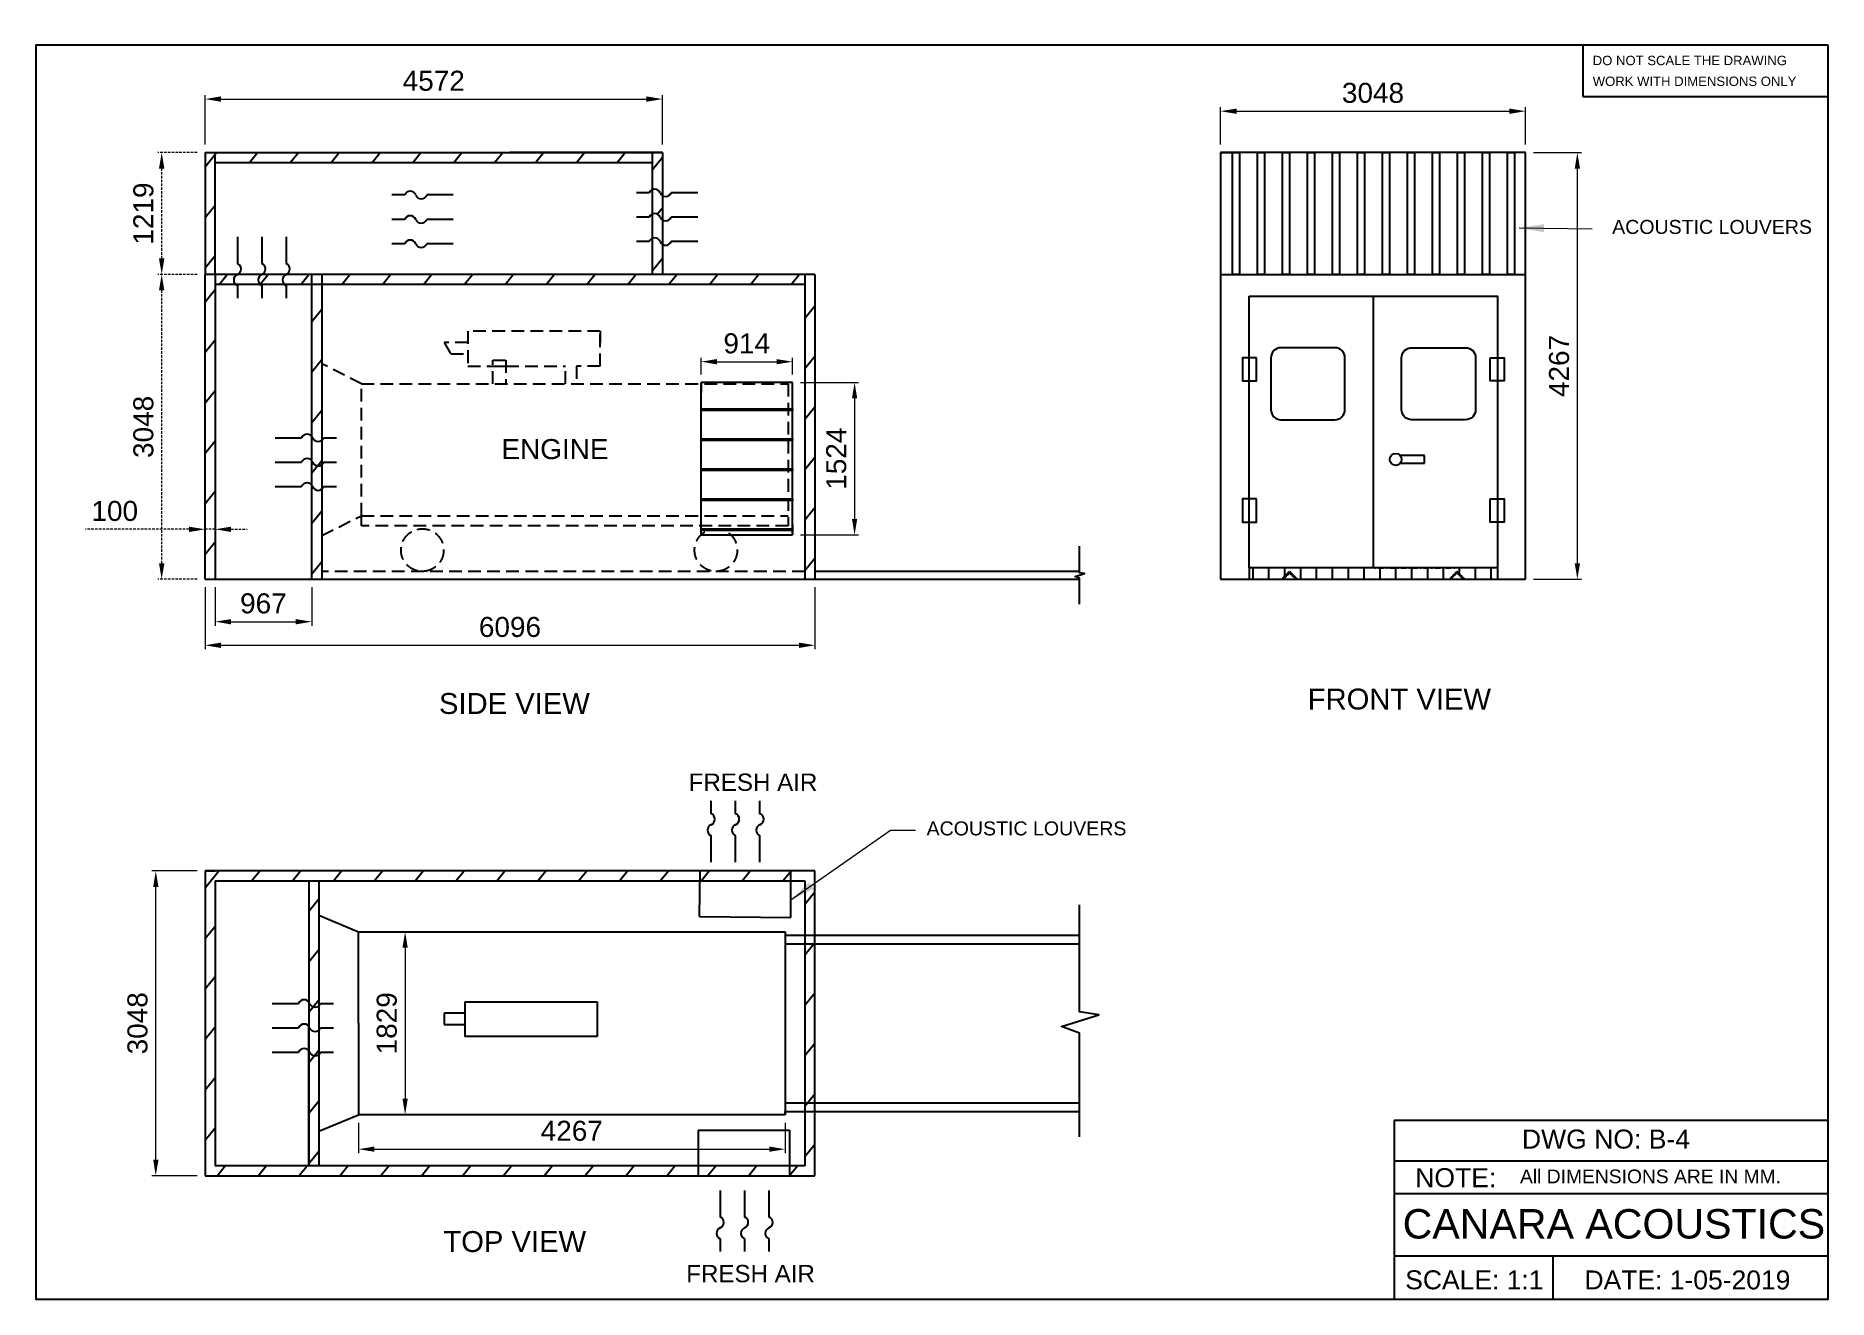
# Model space of a CAD drawing. Header units: millimetres. Extents: x 1721 to 19640, y -10640 to 1993.
import ezdxf

# ---------------------------------------------------------------- set-up
doc = ezdxf.new("R2010")
doc.units = ezdxf.units.MM
doc.linetypes.add('DASHDOT', pattern=[1, 0.5, -0.25, 0, -0.25])
doc.linetypes.add('DASHEDX2', pattern=[38.1, 25.4, -12.7])
for name, color, linetype in [('M-HVAC-EXHA', 6, 'Continuous'), ('M-HVAC-TEXT', 7, 'Continuous'), ('text', 3, 'Continuous')]:
    doc.layers.add(name, color=color, linetype=linetype)
doc.styles.add('ROMANS', font='romans.shx', dxfattribs={"width": 0.9})
doc.styles.get("Standard").update_dxf_attribs({"font": 'arial.ttf'})
doc.dimstyles.new('AC-DIM-200', dxfattribs={"dimtxt": 250, "dimasz": 250, "dimexe": 50, "dimexo": 0, "dimgap": 100, "dimtad": 2, "dimdec": 0, "dimdsep": 46, "dimtxsty": 'ROMANS', "dimcen": 8, "dimdle": 60, "dimclrd": 2, "dimclre": 2, "dimclrt": 7, "dimadec": 7, "dimazin": 0, "dimtfac": 1, "dimtdec": 0, "dimtix": 1, "dimtmove": 0, "dimatfit": 3, "dimfxl": 1, "dimtolj": 1, "dimtzin": 0, "dimlwd": 0, "dimlwe": 0, "dimarcsym": 0})
doc.dimstyles.new('ISO-25', dxfattribs={"dimscale": 80, "dimtxt": 2.5, "dimasz": 2, "dimexe": 0.5, "dimexo": 1, "dimgap": 1, "dimtad": 3, "dimtoh": 1, "dimdec": 0, "dimdsep": 46, "dimtxsty": 'Standard', "dimcen": 1, "dimclrd": 1, "dimclre": 1, "dimclrt": 5, "dimadec": 5, "dimazin": 0, "dimtfac": 1, "dimtdec": 0, "dimtmove": 0, "dimatfit": 3, "dimfxl": 1, "dimlwd": 0, "dimlwe": 0, "dimarcsym": 0})
pattern_1 = [(51, (-1374.46, 173.7), (-246.744, 199.809), [])]
pattern_2 = [(51, (-1344.6, 1026.24), (-246.744, 199.809), [])]

# ---------------------------------------------------------------- blocks, each defined once
blk = doc.blocks.new('*U11')
blk.add_lwpolyline([(457, -8), (-457, -8), (-457, 8), (457, 8)], close=True)
blk = doc.blocks.new('*U12')
at = {"color": 0, "linetype": 'ByBlock', "lineweight": -2, "transparency": 16777216}
for p in [(0, 0), (0, -300), (0, -600), (0, -900), (0, -1200)]:
    blk.add_blockref('*U11', p, dxfattribs=at)
blk = doc.blocks.new('*D13')
at = {"color": 1, "lineweight": 0, "transparency": 16777216}
for p, q in [((3413, 906), (3413, 1401)), ((3573, 1361), (7825, 1361)), ((7985, 906), (7985, 1401))]:
    blk.add_line(p, q, dxfattribs=at)
at = {"color": 1, "transparency": 16777216}
for points in [[(3573, 1388), (3573, 1334), (3413, 1361)], [(7825, 1388), (7825, 1334), (7985, 1361)]]:
    blk.add_solid(points, dxfattribs=at)
at = {"layer": 'Defpoints', "color": 0, "transparency": 16777216}
for p in [(7985, 1361), (3413, 826), (7985, 826)]:
    blk.add_point(p, dxfattribs=at)
at = {"color": 5, "transparency": 16777216, "insert": (5699, 1543), "char_height": 200, "attachment_point": 5}
blk.add_mtext('4572', dxfattribs=at)
blk = doc.blocks.new('*D14')
at = {"color": 1, "lineweight": 0, "transparency": 16777216}
for p, q in [((3413, -3521), (3413, -4141)), ((9509, -3521), (9509, -4141)), ((3573, -4101), (9349, -4101))]:
    blk.add_line(p, q, dxfattribs=at)
at = {"color": 1, "transparency": 16777216}
for points in [[(3573, -4074), (3573, -4128), (3413, -4101)], [(9349, -4074), (9349, -4128), (9509, -4101)]]:
    blk.add_solid(points, dxfattribs=at)
at = {"layer": 'Defpoints', "color": 0, "transparency": 16777216}
for p in [(3413, -3441), (9509, -3441), (9509, -4101)]:
    blk.add_point(p, dxfattribs=at)
at = {"color": 5, "transparency": 16777216, "insert": (6461, -3919), "char_height": 200, "attachment_point": 5}
blk.add_mtext('6096', dxfattribs=at)
blk = doc.blocks.new('*D15')
at = {"color": 1, "lineweight": 0, "transparency": 16777216}
for p, q in [((16693, 826), (17172, 826)), ((17132, -3281), (17132, 666)), ((16693, -3441), (17172, -3441))]:
    blk.add_line(p, q, dxfattribs=at)
at = {"color": 1, "transparency": 16777216}
for points in [[(17106, 666), (17159, 666), (17132, 826)], [(17106, -3281), (17159, -3281), (17132, -3441)]]:
    blk.add_solid(points, dxfattribs=at)
at = {"layer": 'Defpoints', "color": 0, "transparency": 16777216}
for p in [(16613, 826), (17132, 826), (16613, -3441)]:
    blk.add_point(p, dxfattribs=at)
at = {"color": 5, "transparency": 16777216, "insert": (16950, -1308), "char_height": 200, "attachment_point": 5, "rotation": 90}
blk.add_mtext('4267', dxfattribs=at)
blk = doc.blocks.new('*D16')
at = {"color": 1, "lineweight": 0, "transparency": 16777216}
for p, q in [((13565, 906), (13565, 1280)), ((16613, 906), (16613, 1280)), ((13725, 1240), (16453, 1240))]:
    blk.add_line(p, q, dxfattribs=at)
at = {"color": 1, "transparency": 16777216}
for points in [[(13725, 1266), (13725, 1213), (13565, 1240)], [(16453, 1266), (16453, 1213), (16613, 1240)]]:
    blk.add_solid(points, dxfattribs=at)
at = {"layer": 'Defpoints', "color": 0, "transparency": 16777216}
for p in [(16613, 1240), (13565, 826), (16613, 826)]:
    blk.add_point(p, dxfattribs=at)
at = {"color": 5, "transparency": 16777216, "insert": (15089, 1422), "char_height": 200, "attachment_point": 5}
blk.add_mtext('3048', dxfattribs=at)
blk = doc.blocks.new('Return Air -1')
for p, q in [((128, 0), (0, 0)), ((613, 0), (348, 0))]:
    blk.add_line(p, q)
blk.add_lwpolyline([(613, 0, 0, 98.8, 0), (391, 0, 0, 0, 0), (388, 0, 0, 0, 0)], format="xyseb")
for centre, start, end in [((183, -22), 21.98, 158.02), ((293, 22), 201.98, 338.02)]:
    blk.add_arc(centre, 59.1, start, end)
blk = doc.blocks.new('*D20')
at = {"color": 1, "lineweight": 0, "transparency": 16777216}
for p, q in [((3513, -3521), (3513, -3905)), ((4479, -3521), (4479, -3905)), ((3673, -3865), (4319, -3865))]:
    blk.add_line(p, q, dxfattribs=at)
at = {"color": 1, "transparency": 16777216}
for points in [[(3673, -3839), (3673, -3892), (3513, -3865)], [(4319, -3839), (4319, -3892), (4479, -3865)]]:
    blk.add_solid(points, dxfattribs=at)
at = {"layer": 'Defpoints', "color": 0, "transparency": 16777216}
for p in [(3513, -3441), (4479, -3441), (4479, -3865)]:
    blk.add_point(p, dxfattribs=at)
at = {"color": 5, "transparency": 16777216, "insert": (3996, -3683), "char_height": 200, "attachment_point": 5}
blk.add_mtext('967', dxfattribs=at)
blk = doc.blocks.new('*D21')
at = {"color": 1, "linetype": 'DASHEDX2', "lineweight": 0, "transparency": 16777216}
for p, q in [((3333, -393), (2939, -393)), ((2979, -3281), (2979, -553)), ((3333, -3441), (2939, -3441))]:
    blk.add_line(p, q, dxfattribs=at)
at = {"color": 1, "linetype": 'DASHEDX2', "transparency": 16777216}
for points in [[(2952, -553), (3006, -553), (2979, -393)], [(2952, -3281), (3006, -3281), (2979, -3441)]]:
    blk.add_solid(points, dxfattribs=at)
at = {"layer": 'Defpoints', "color": 0, "linetype": 'DASHEDX2', "transparency": 16777216}
for p in [(2979, -393), (3413, -393), (3413, -3441)]:
    blk.add_point(p, dxfattribs=at)
at = {"color": 5, "linetype": 'DASHEDX2', "transparency": 16777216, "insert": (2797, -1917), "char_height": 200, "attachment_point": 5, "rotation": 90}
blk.add_mtext('3048', dxfattribs=at)
blk = doc.blocks.new('*D22')
at = {"color": 1, "linetype": 'DASHEDX2', "lineweight": 0, "transparency": 16777216}
for p, q in [((3333, 826), (2939, 826)), ((2979, -233), (2979, 666)), ((3333, -393), (2939, -393))]:
    blk.add_line(p, q, dxfattribs=at)
at = {"color": 1, "linetype": 'DASHEDX2', "transparency": 16777216}
for points in [[(2952, 666), (3006, 666), (2979, 826)], [(2952, -233), (3006, -233), (2979, -393)]]:
    blk.add_solid(points, dxfattribs=at)
at = {"layer": 'Defpoints', "color": 0, "linetype": 'DASHEDX2', "transparency": 16777216}
for p in [(2979, 826), (3413, 826), (3413, -393)]:
    blk.add_point(p, dxfattribs=at)
at = {"color": 5, "linetype": 'DASHEDX2', "transparency": 16777216, "insert": (2797, 216), "char_height": 200, "attachment_point": 5, "rotation": 90}
blk.add_mtext('1219', dxfattribs=at)
blk = doc.blocks.new('*D23')
at = {"color": 1, "linetype": 'DASHEDX2', "lineweight": 0, "transparency": 16777216}
for p, q in [((3253, -2941), (2219, -2941)), ((3413, -2887), (3413, -2901)), ((3513, -2941), (3413, -2941)), ((3513, -2887), (3513, -2901)), ((3673, -2941), (3833, -2941))]:
    blk.add_line(p, q, dxfattribs=at)
at = {"color": 1, "linetype": 'DASHEDX2', "transparency": 16777216}
for points in [[(3253, -2915), (3253, -2968), (3413, -2941)], [(3673, -2915), (3673, -2968), (3513, -2941)]]:
    blk.add_solid(points, dxfattribs=at)
at = {"layer": 'Defpoints', "color": 0, "linetype": 'DASHEDX2', "transparency": 16777216}
for p in [(3413, -2941), (3413, -2967), (3513, -2967)]:
    blk.add_point(p, dxfattribs=at)
at = {"color": 5, "linetype": 'DASHEDX2', "transparency": 16777216, "insert": (2510, -2759), "char_height": 200, "attachment_point": 5}
blk.add_mtext('100', dxfattribs=at)
blk = doc.blocks.new('*U24')
blk.add_lwpolyline([(-34, 610), (34, 610), (34, -610), (-34, -610)], close=True)
blk = doc.blocks.new('*U25')
at = {"color": 0, "linetype": 'ByBlock', "lineweight": -2, "transparency": 16777216}
for p in [(0, 0), (250, 0), (500, 0), (750, 0), (1000, 0), (1250, 0), (1500, 0), (1750, 0), (2000, 0), (2250, 0), (2500, 0), (2750, 0)]:
    blk.add_blockref('*U24', p, dxfattribs=at)
blk = doc.blocks.new('*D26')
at = {"color": 1, "lineweight": 0, "transparency": 16777216}
for p, q in [((5026, -6966), (5453, -6966)), ((5413, -7126), (5413, -8635)), ((5026, -8795), (5453, -8795))]:
    blk.add_line(p, q, dxfattribs=at)
at = {"color": 1, "transparency": 16777216}
for points in [[(5386, -7126), (5439, -7126), (5413, -6966)], [(5386, -8635), (5439, -8635), (5413, -8795)]]:
    blk.add_solid(points, dxfattribs=at)
at = {"layer": 'Defpoints', "color": 0, "transparency": 16777216}
for p in [(4946, -6966), (4946, -8795), (5413, -8795)]:
    blk.add_point(p, dxfattribs=at)
at = {"color": 5, "transparency": 16777216, "insert": (5230, -7881), "char_height": 200, "attachment_point": 5, "rotation": 90}
blk.add_mtext('1829', dxfattribs=at)
blk = doc.blocks.new('*D27')
at = {"color": 1, "lineweight": 0, "transparency": 16777216}
for p, q in [((3333, -6357), (2880, -6357)), ((2920, -9245), (2920, -6517)), ((3333, -9405), (2880, -9405))]:
    blk.add_line(p, q, dxfattribs=at)
at = {"color": 1, "transparency": 16777216}
for points in [[(2894, -6517), (2947, -6517), (2920, -6357)], [(2894, -9245), (2947, -9245), (2920, -9405)]]:
    blk.add_solid(points, dxfattribs=at)
at = {"layer": 'Defpoints', "color": 0, "transparency": 16777216}
for p in [(2920, -6357), (3413, -6357), (3413, -9405)]:
    blk.add_point(p, dxfattribs=at)
at = {"color": 5, "transparency": 16777216, "insert": (2738, -7881), "char_height": 200, "attachment_point": 5, "rotation": 90}
blk.add_mtext('3048', dxfattribs=at)
blk = doc.blocks.new('*D28')
at = {"color": 1, "lineweight": 0, "transparency": 16777216}
for p, q in [((9366, -1473), (9946, -1473)), ((9906, -1633), (9906, -2837)), ((9366, -2997), (9946, -2997))]:
    blk.add_line(p, q, dxfattribs=at)
at = {"color": 1, "transparency": 16777216}
for points in [[(9880, -1633), (9933, -1633), (9906, -1473)], [(9880, -2837), (9933, -2837), (9906, -2997)]]:
    blk.add_solid(points, dxfattribs=at)
at = {"layer": 'Defpoints', "color": 0, "transparency": 16777216}
for p in [(9286, -1473), (9286, -2997), (9906, -2997)]:
    blk.add_point(p, dxfattribs=at)
at = {"color": 5, "transparency": 16777216, "insert": (9724, -2235), "char_height": 200, "attachment_point": 5, "rotation": 90}
blk.add_mtext('1524', dxfattribs=at)
blk = doc.blocks.new('*D29')
at = {"color": 1, "lineweight": 0, "transparency": 16777216}
for p, q in [((8371, -1393), (8371, -1225)), ((9286, -1393), (9286, -1225)), ((8531, -1265), (9126, -1265))]:
    blk.add_line(p, q, dxfattribs=at)
at = {"color": 1, "transparency": 16777216}
for points in [[(8531, -1239), (8531, -1292), (8371, -1265)], [(9126, -1239), (9126, -1292), (9286, -1265)]]:
    blk.add_solid(points, dxfattribs=at)
at = {"layer": 'Defpoints', "color": 0, "transparency": 16777216}
for p in [(9286, -1265), (8371, -1473), (9286, -1473)]:
    blk.add_point(p, dxfattribs=at)
at = {"color": 5, "transparency": 16777216, "insert": (8828, -1083), "char_height": 200, "attachment_point": 5}
blk.add_mtext('914', dxfattribs=at)
blk = doc.blocks.new('*D30')
at = {"color": 1, "lineweight": 0, "transparency": 16777216}
for p, q in [((4946, -8875), (4946, -9180)), ((9213, -8875), (9213, -9180)), ((5106, -9140), (9053, -9140))]:
    blk.add_line(p, q, dxfattribs=at)
at = {"color": 1, "transparency": 16777216}
for points in [[(5106, -9113), (5106, -9166), (4946, -9140)], [(9053, -9113), (9053, -9166), (9213, -9140)]]:
    blk.add_solid(points, dxfattribs=at)
at = {"layer": 'Defpoints', "color": 0, "transparency": 16777216}
for p in [(4946, -8795), (9213, -8795), (9213, -9140)]:
    blk.add_point(p, dxfattribs=at)
at = {"color": 5, "transparency": 16777216, "insert": (7079, -8957), "char_height": 200, "attachment_point": 5}
blk.add_mtext('4267', dxfattribs=at)

msp = doc.modelspace()

# ---------------------------------------------------------------- hatches: boundary and pattern name
at = {"true_color": 0x939598}
h = msp.add_hatch(dxfattribs=at)
h.set_pattern_fill('ANSI31', color=252, scale=100, angle=6)
h.set_pattern_definition(pattern_1)
h.paths.add_polyline_path([(4549.6, -6456.7), (4449.6, -6456.7), (4449.6, -9304.7), (4549.6, -9304.7)])
h.paths.add_polyline_path([(14724.3, -9397.6), (16503.4, -9397.6), (16503.4, -9102.7), (14724.3, -9102.7)], flags=9)
h.paths.add_polyline_path([(15383.3, -10419.7), (17685.7, -10419.7), (17685.7, -10129.6), (15383.3, -10129.6)], flags=9)
h.paths.add_polyline_path([(13590.4, -10419.4), (15070.5, -10419.4), (15070.5, -10125.7), (13590.4, -10125.7)], flags=9)
h.paths.add_polyline_path([(13537.6, -9940.6), (17913.8, -9940.6), (17913.8, -9484), (13537.6, -9484)], flags=9)
h.paths.add_polyline_path([(14811, -8954.7), (17705.9, -8954.7), (17705.9, -8740.9), (14811, -8740.9)], flags=9)
h.paths.add_polyline_path([(13749.3, -9008), (14658.5, -9008), (14658.5, -8713.1), (13749.3, -8713.1)], flags=9)
h.paths.add_polyline_path([(15489.7, 1639.8), (17574.6, 1639.8), (17574.6, 1785.3), (15489.7, 1785.3)], flags=9)
h.paths.add_polyline_path([(15489.7, 1847.9), (17480.2, 1847.9), (17480.2, 1993.4), (15489.7, 1993.4)], flags=9)
h = msp.add_hatch(dxfattribs=at)
h.set_pattern_fill('ANSI31', color=252, scale=100, angle=6)
h.paths.add_polyline_path([(3512.7, 825.9), (3412.7, 825.9), (3412.7, -393.3), (3512.7, -393.3)])
h.paths.add_polyline_path([(7884.7, 825.9), (6460.7, 825.9), (3512.7, 825.9), (3512.7, 725.9), (7884.7, 725.9)])
h.paths.add_polyline_path([(7984.7, 825.9), (7884.7, 825.9), (7884.7, 725.9), (7884.7, 455.8, -0.4202513), (7962.8, 423.6, 0.1504822), (7984.7, 396.6)])
h.paths.add_polyline_path([(7984.7, 396.6, -0.1504822), (7962.8, 423.6, 0.4202513), (7884.7, 455.8), (7884.7, 212, -0.420268), (7962.8, 179.8, 0.1504661), (7984.7, 152.8)])
h.paths.add_polyline_path([(7984.7, -91, -0.1504501), (7962.8, -64, 0.4202847), (7884.7, -31.7), (7884.7, -393.3), (7984.7, -393.3)])
h = msp.add_hatch(dxfattribs=at)
h.set_pattern_fill('ANSI31', color=252, scale=100, angle=6)
h.set_pattern_definition(pattern_2)
h.paths.add_polyline_path([(3512.7, -393.3), (3412.7, -393.3), (3412.7, -3441.3), (3512.7, -3441.3)])
h.paths.add_polyline_path([(4579.5, -393.3), (4479.5, -393.3), (4479.5, -2012.5, -0.069943), (4487.7, -2026.8, 0.5025485), (4579.5, -2050.8)])
h.paths.add_polyline_path([(9508.7, -393.3), (9408.7, -393.3), (9408.7, -3441.3), (9508.7, -3441.3)])
h.paths.add_polyline_path([(4579.5, -2538.4, -0.5025276), (4487.7, -2514.4, 0.0699643), (4479.5, -2500.1), (4479.5, -3441.3), (4579.5, -3441.3)])
h.paths.add_polyline_path([(4579.5, -2294.6, -0.502538), (4487.7, -2270.6, 0.0699536), (4479.5, -2256.3), (4479.5, -2500.1, -0.0699643), (4487.7, -2514.4, 0.5025276), (4579.5, -2538.4)])
h.paths.add_polyline_path([(4579.5, -2050.8, -0.5025485), (4487.7, -2026.8, 0.069943), (4479.5, -2012.5), (4479.5, -2256.3, -0.0699536), (4487.7, -2270.6, 0.502538), (4579.5, -2294.6)])
at = {"linetype": 'DASHEDX2', "true_color": 0x939598}
h = msp.add_hatch(dxfattribs=at)
h.set_pattern_fill('ANSI31', color=252, scale=100, angle=6)
h.set_pattern_definition(pattern_2)
h.paths.add_polyline_path([(9408.7, -393.3), (4579.5, -393.3), (4579.5, -493.3), (9408.7, -493.3)])
h.paths.add_polyline_path([(4479.5, -393.3), (4221.9, -393.3, 0.5605985), (4208.8, -493.3), (4479.5, -493.3)])
h.paths.add_polyline_path([(4221.9, -393.3), (3978.1, -393.3, 0.5606134), (3965, -493.3), (4208.8, -493.3, -0.5605985)])
h.paths.add_polyline_path([(3978.1, -393.3), (3734.3, -393.3, 0.5606282), (3721.2, -493.3), (3965, -493.3, -0.5606134)])
h.paths.add_polyline_path([(3734.3, -393.3), (3512.7, -393.3), (3512.7, -493.3), (3721.2, -493.3, -0.5606282)])
at = {"true_color": 0x939598}
h = msp.add_hatch(dxfattribs=at)
h.set_pattern_fill('ANSI31', color=252, scale=50, angle=45)
h.set_pattern_definition([(90, (-238.51, 1026.24), (-158.75, 0), [])])
h.paths.add_polyline_path([(15850.3, -3441.3), (15929.4, -3362.2), (16008.5, -3441.3), (16333.5, -3441.3), (16333.5, -3327.1), (13850.4, -3327.1), (13850.4, -3441.3), (14175.3, -3441.3), (14254.4, -3362.2), (14333.5, -3441.3)])
h = msp.add_hatch(dxfattribs=at)
h.set_pattern_fill('ANSI31', color=252, scale=100, angle=6)
h.set_pattern_definition(pattern_1)
h.paths.add_polyline_path([(9508.7, -6356.7), (3412.7, -6356.7), (3412.7, -9404.7), (9508.7, -9404.7), (9508.7, -8718.9), (9408.7, -8718.9), (9408.7, -9304.7), (3512.7, -9304.7), (3512.7, -6456.7), (9408.7, -6456.7), (9408.7, -7042.5), (9508.7, -7042.5)])
h.paths.add_polyline_path([(9508.7, -7042.5), (9408.7, -7042.5), (9408.7, -8718.9), (9508.7, -8718.9)], flags=17)

# ---------------------------------------------------------------- linework, layer by layer
at = {"color": 5}
for p, q in [((17188, 1900.1), (17188, 1385.8)), ((17188, 1385.8), (19639.6, 1385.8))]:
    msp.add_line(p, q, dxfattribs=at)
for p, q in [((3412.7, 825.9), (3412.7, -393.3)), ((3412.7, 825.9), (7984.7, 825.9)), ((3512.7, -393.3), (3512.7, 825.9)), ((3512.7, 725.9), (7884.7, 725.9)), ((7984.7, 825.9), (6460.7, 825.9)), ((7884.7, -393.3), (7884.7, 825.9)), ((7984.7, 825.9), (7984.7, -393.3)), ((13565.5, 825.9), (13565.5, -3441.3)), ((16613.5, 825.9), (13565.5, 825.9)), ((13565.5, 825.9), (13687.9, 825.9)), ((16613.5, -3441.3), (16613.5, 825.9)), ((3412.7, -3441.3), (3412.7, -393.3)), ((9508.7, -393.3), (3412.7, -393.3)), ((3512.7, -393.3), (3512.7, -3441.3)), ((9408.7, -493.3), (3512.7, -493.3)), ((4479.5, -3441.3), (4479.5, -393.3)), ((4579.5, -393.3), (4579.5, -3441.3)), ((9408.7, -393.3), (9408.7, -3441.3)), ((9508.7, -393.3), (9508.7, -3441.3)), ((13565.5, -393.3), (16613.5, -393.3)), ((13850.4, -611.2), (15091.9, -611.2)), ((15091.9, -611.2), (15091.9, -3327.1)), ((4479.5, -1314.1), (4479.5, -1105.2)), ((8371.1, -2997.3), (8371.1, -1473.3)), ((9285.5, -1473.3), (8371.1, -1473.3)), ((8371.1, -1473.3), (8371.1, -1571.9)), ((9285.5, -2997.3), (9285.5, -1473.3)), ((8371.1, -1752.9), (8371.1, -1736)), ((15604.1, -2202.5), (15360.3, -2202.5)), ((15361, -2281.2), (15604.1, -2281.2)), ((15604.1, -2281.2), (15604.1, -2202.5)), ((8371.1, -2997.3), (9285.5, -2997.3)), ((12155.5, -3362.2), (9508.7, -3362.2)), ((13850.4, -3327.1), (13850.4, -3441.3)), ((16333.5, -3327.1), (16333.5, -3441.3)), ((3412.7, -3441.3), (9508.7, -3441.3)), ((3412.7, -3441.3), (4631.9, -3441.3)), ((3412.7, -3441.3), (4479.5, -3441.3)), ((3412.7, -3441.3), (4479.5, -3441.3)), ((9508.7, -3441.3), (12155.5, -3441.3)), ((13565.5, -3441.3), (16613.5, -3441.3)), ((3412.7, -6356.7), (3412.7, -9404.7)), ((9508.7, -6356.7), (3412.7, -6356.7)), ((3412.7, -6356.7), (3512.7, -6356.7)), ((8355.6, -6811.9), (8361.5, -6356.7)), ((9269.9, -6824), (9269.9, -6356.7)), ((9508.7, -9404.7), (9508.7, -6356.7)), ((3512.7, -6456.7), (9408.7, -6456.7)), ((3512.7, -6456.7), (3512.7, -9304.7)), ((4449.6, -6456.7), (4449.6, -9304.7)), ((4549.6, -6456.7), (4549.6, -9304.7)), ((9408.7, -6456.7), (9408.7, -9304.7)), ((4549.6, -6801.3), (4945.9, -6966.3)), ((8355.6, -6811.9), (8355.6, -6737.9)), ((4945.9, -7880.7), (4945.9, -6966.3)), ((4945.9, -6966.3), (9213.1, -6966.3)), ((8355.6, -6811.9), (9269.9, -6824)), ((9213.1, -6966.3), (9213.1, -8795.1)), ((9213.1, -7000), (12155.5, -7000)), ((9213.1, -7085), (12155.5, -7085)), ((6010.5, -7665.8), (6010.5, -8013.9)), ((6010.5, -7665.8), (7334.2, -7665.8)), ((7334.2, -7665.8), (7334.2, -8013.9)), ((4449.6, -9304.7), (4449.6, -7880.7)), ((4945.9, -7880.7), (4945.9, -8795.1)), ((6010.5, -7779), (5802.8, -7779)), ((5802.8, -7779), (5802.8, -7892.6)), ((5802.8, -7892.6), (6010.5, -7892.6)), ((7334.2, -8013.9), (6010.5, -8013.9)), ((9213.1, -8676.4), (12155.5, -8676.4)), ((9213.1, -8795.1), (9213.1, -8761.4)), ((9213.1, -8761.4), (12155.5, -8761.4)), ((4549.6, -8960.1), (4945.9, -8795.1)), ((9213.1, -8795.1), (4945.9, -8795.1)), ((8341.3, -8949.4), (8341.3, -9404.7)), ((8341.3, -8949.4), (9255.7, -8949.4)), ((9255.7, -8949.4), (9255.7, -9404.7)), ((15299.5, -8848.6), (19639.6, -8848.6)), ((15299.5, -8848.6), (15299.5, -10639.6)), ((9408.7, -9304.7), (3512.7, -9304.7)), ((15299.5, -9257.4), (19639.6, -9257.4)), ((3412.7, -9404.7), (9508.7, -9404.7)), ((15299.5, -9582.5), (19639.6, -9582.5)), ((15299.5, -10206.6), (19639.6, -10206.6)), ((16886.9, -10206.6), (16886.9, -10639.6))]:
    msp.add_line(p, q)
at = {"color": 8, "linetype": 'DASHEDX2'}
msp.add_line((9408.7, -393.3), (9408.7, -493.3), dxfattribs=at)
at = {"color": 8, "linetype": 'DASHEDX2', "ltscale": 5}
for p, q in [((6040.4, -1073.9), (5802.8, -1073.9)), ((5802.8, -1073.9), (5870.9, -1187.5)), ((7364, -960.7), (6040.4, -960.7)), ((6040.4, -960.7), (6040.4, -1308.8)), ((7364, -1308.8), (7364, -960.7)), ((7364, -960.7), (7364, -1073.9)), ((5870.9, -1187.5), (6040.4, -1187.5)), ((6290, -1485.5), (6290, -1250.1)), ((6290, -1250.1), (6419.7, -1250.1)), ((6419.7, -1250.1), (6419.7, -1485.5)), ((4975.7, -1485.5), (4579.5, -1286.8)), ((6040.4, -1308.8), (7016.1, -1308.8)), ((6288.1, -1308.8), (6419.7, -1308.8)), ((7016.1, -1485.5), (7016.1, -1308.8)), ((7126.8, -1308.8), (7126.8, -1485.5)), ((7364, -1308.8), (7126.8, -1308.8)), ((4975.7, -2805), (4975.7, -1485.5)), ((4975.7, -1485.5), (9242.9, -1485.5)), ((9242.9, -1485.5), (9242.9, -2905)), ((4579.5, -3003.7), (4975.7, -2805)), ((4975.7, -2905), (4975.7, -2805)), ((4975.7, -2805), (9242.9, -2805)), ((9242.9, -2905), (4975.7, -2905)), ((9285.5, -2897.3), (9285.5, -2997.3)), ((9408.7, -3362.2), (4579.5, -3362.2))]:
    msp.add_line(p, q, dxfattribs=at)
at = {"linetype": 'DASHDOT'}
for p, q in [((14175.3, -3441.3), (14254.4, -3362.2)), ((14190.8, -3441.3), (14254.4, -3377.7)), ((15091.9, -3327.1), (14254.4, -3327.1)), ((14333.5, -3441.3), (14254.4, -3362.2)), ((14318, -3441.3), (14254.4, -3377.7)), ((15091.9, -3327.1), (15929.4, -3327.1)), ((15850.3, -3441.3), (15929.4, -3362.2)), ((15865.8, -3441.3), (15929.4, -3377.7)), ((16008.5, -3441.3), (15929.4, -3362.2)), ((15993, -3441.3), (15929.4, -3377.7))]:
    msp.add_line(p, q, dxfattribs=at)
at = {"color": 5}
msp.add_lwpolyline([(19639.6, 1900.1), (1721, 1900.1), (1721, -10639.6), (19639.6, -10639.6)], close=True, dxfattribs=at)
for points in [[(13850.4, -611.2), (16333.5, -611.2), (16333.5, -3327.1), (13850.4, -3327.1)], [(13924.5, -1225.1), (13783.5, -1225.1), (13783.5, -1456), (13924.5, -1456)], [(16259.3, -1225.1), (16400.3, -1225.1), (16400.3, -1456), (16259.3, -1456)], [(13924.5, -2637.6), (13783.5, -2637.6), (13783.5, -2868.5), (13924.5, -2868.5)], [(16259.3, -2637.6), (16400.3, -2637.6), (16400.3, -2868.5), (16259.3, -2868.5)]]:
    msp.add_lwpolyline(points, close=True)
for points in [[(14708.2, -1125.1), (14168.8, -1125.1, 0.4142136), (14068.8, -1225.1), (14068.8, -1745, 0.4142136), (14168.8, -1845), (14708.2, -1845, 0.4142136), (14808.2, -1745), (14808.2, -1225.1, 0.4142136)], [(15475.6, -1125.1), (16015, -1125.1, -0.4142136), (16115, -1225.1), (16115, -1745, -0.4142136), (16015, -1845), (15475.6, -1845, -0.4142136), (15375.6, -1745), (15375.6, -1225.1, -0.4142136)]]:
    msp.add_lwpolyline(points, format="xyb", close=True)
for points in [[(12155.5, -3688.3), (12155.5, -3429.3), (12110, -3412.6), (12203.8, -3383.1), (12155.5, -3375.7), (12155.5, -3108.3)], [(12155.5, -9017.4), (12155.5, -7981.3), (11973.6, -7914.5), (12348.8, -7796.6), (12155.5, -7766.9), (12155.5, -6697.5)]]:
    msp.add_lwpolyline(points)
msp.add_circle((15316.1, -2242.2), 59.4)
at = {"color": 8, "linetype": 'DASHEDX2', "ltscale": 5}
for centre in [(5585, -3149.1), (8520, -3149.1)]:
    msp.add_circle(centre, 213.1, dxfattribs=at)

# ---------------------------------------------------------------- block references
for name, p in [('*U25', (13719.4, 216.3)), ('*U12', (8828.3, -1744.5))]:
    msp.add_blockref(name, p)
at = {"layer": 'M-HVAC-EXHA'}
for p, rotation in [((5280.9, 401.8), 0.000725370657379921), ((7724.8, 423.6), 0.000725370657379921), ((5280.9, 158), 0.000725370657379921), ((7724.8, 179.8), 0.000725370657379921), ((3736.2, -630.5), 90.00072537065739), ((3980, -630.5), 90.00072537065739), ((4223.8, -630.5), 90.00072537065739), ((5280.9, -85.8), 0.000725370657379921), ((7724.8, -64), 0.000725370657379921), ((4725.7, -2026.8), 180.0003626854852), ((4725.7, -2270.6), 180.0003626854852), ((4725.7, -2514.4), 180.0003626854852), ((8472.8, -5657.1), 270.0003626854852), ((8716.6, -5657.1), 270.0003626854852), ((8960.4, -5657.1), 270.0003626854852), ((4695.8, -7681.9), 180.0003626854852), ((4695.8, -7925.7), 180.0003626854852), ((4695.8, -8169.5), 180.0003626854852), ((8562.8, -10164.6), 90.00072537065739), ((8806.6, -10164.6), 90.00072537065739), ((9050.4, -10164.6), 90.00072537065739)]:
    msp.add_blockref('Return Air -1', p, dxfattribs=dict(at, rotation=rotation))

# ---------------------------------------------------------------- texts
for s, height, p in [('SIDE VIEW', 208.97, (5751.2, -4787.4)), ('FRONT VIEW', 208.97, (14436.7, -4743.2)), ('FRESH AIR', 172.7, (8247.4, -5556.5)), ('DWG NO: B-4', 189.97, (16578.1, -9133.8)), ('NOTE:', 189.97, (15510.8, -9519.8)), ('All DIMENSIONS ARE IN MM.', 137.791, (16559, -9480.9)), ('CANARA ACOUSTICS', 294.148, (15385.8, -10033.2)), ('TOP VIEW', 208.97, (5795.4, -10168)), ('FRESH AIR', 172.7, (8223, -10470.2)), ('SCALE: 1:1', 189.36, (15411.4, -10540.9)), ('DATE: 1-05-2019', 189.362, (17203.8, -10541.8))]:
    msp.add_text(s, height=height).set_placement(p)
at = {"color": 8, "linetype": 'DASHEDX2', "insert": (6375.5, -2039), "char_height": 200, "attachment_point": 1}
msp.add_mtext_dynamic_manual_height_columns('ENGINE', width=1513.127, gutter_width=12.5, heights=[0], dxfattribs=at)
at = {"layer": 'M-HVAC-TEXT', "color": 7, "ltscale": 100, "char_height": 139.887, "width": 3211.075, "attachment_point": 4}
for insert in [(17480.3, 81.6), (10626, -5933.2)]:
    msp.add_mtext('ACOUSTIC LOUVERS', dxfattribs=dict(at, insert=insert))
at = {"layer": 'text', "color": 5}
for s, p in [('DO NOT SCALE THE DRAWING', (17286.1, 1700.1)), ('WORK WITH DIMENSIONS ONLY', (17286.1, 1492))]:
    msp.add_text(s, height=93.706, dxfattribs=at).set_placement(p)

# ---------------------------------------------------------------- dimensions: what is measured, and where the dimension line sits
for base, p1, p2, picture, middle in [((7984.7, 1361), (3412.7, 825.9), (7984.7, 825.9), '*D13', (5698.7, 1543.1)), ((16613.5, 1239.6), (13565.5, 825.9), (16613.5, 825.9), '*D16', (15089.5, 1421.8)), ((9285.5, -1265.2), (8371.1, -1473.3), (9285.5, -1473.3), '*D29', (8828.3, -1083.1)), ((9508.7, -4100.9), (3412.7, -3441.3), (9508.7, -3441.3), '*D14', (6460.7, -3918.8)), ((4479.5, -3865.3), (3512.7, -3441.3), (4479.5, -3441.3), '*D20', (3996.1, -3683.2)), ((9213.1, -9139.6), (4945.9, -8795.1), (9213.1, -8795.1), '*D30', (7079.5, -8957.5))]:
    dim = msp.add_linear_dim(base=base, p1=p1, p2=p2, dimstyle='ISO-25')
    dim.commit()
    dim.dimension.update_dxf_attribs({"geometry": picture, "text_midpoint": middle})
at = {"color": 8, "linetype": 'DASHEDX2'}
for base, p1, p2, picture, middle in [((2979.1, 825.9), (3412.7, -393.3), (3412.7, 825.9), '*D22', (2797, 216.3)), ((2979.1, -393.3), (3412.7, -3441.3), (3412.7, -393.3), '*D21', (2797, -1917.3))]:
    dim = msp.add_linear_dim(base=base, p1=p1, p2=p2, angle=90, dimstyle='ISO-25', dxfattribs=at)
    dim.commit()
    dim.dimension.update_dxf_attribs({"geometry": picture, "text_midpoint": middle})
dim = msp.add_aligned_dim(p1=(16613.5, -3441.3), p2=(16613.5, 825.9), distance=-518.8, dimstyle='ISO-25')
dim.commit()
dim.dimension.update_dxf_attribs({"geometry": '*D15', "text_midpoint": (16950.1, -1307.7)})
for base, p1, p2, picture, middle in [((9906.3, -2997.3), (9285.5, -1473.3), (9285.5, -2997.3), '*D28', (9724.2, -2235.3)), ((2920.4, -6356.7), (3412.7, -9404.7), (3412.7, -6356.7), '*D27', (2738.2, -7880.7)), ((5412.5, -8795.1), (4945.9, -6966.3), (4945.9, -8795.1), '*D26', (5230.4, -7880.7))]:
    dim = msp.add_linear_dim(base=base, p1=p1, p2=p2, angle=90, dimstyle='ISO-25')
    dim.commit()
    dim.dimension.update_dxf_attribs({"geometry": picture, "text_midpoint": middle})
dim = msp.add_linear_dim(base=(3412.7, -2941.3), p1=(3512.7, -2966.5), p2=(3412.7, -2966.5), dimstyle='ISO-25', dxfattribs=at)
dim.commit()
dim.dimension.update_dxf_attribs({"geometry": '*D23', "text_midpoint": (2510.3, -2941.3), "dimtype": 160})

# ---------------------------------------------------------------- leaders
at = {"layer": 'M-HVAC-TEXT', "ltscale": 100, "annotation_type": 0, "has_hookline": 1, "hookline_direction": 0}
for points, text_width in [([(16550, 72.7, -0.3), (17280.5, 64.9, -0.3)], 1987.8), ([(9269.9, -6648, -0.6), (10263.9, -5948.9, -0.6), (10513.9, -5948.9, -0.6)], 56.4)]:
    msp.add_leader(points, dimstyle='AC-DIM-200', override={"dimgap": 100, "dimtad": 0, "dimclrd": 8}, dxfattribs=dict(at, text_width=text_width))

doc.saveas('drawing.dxf')
